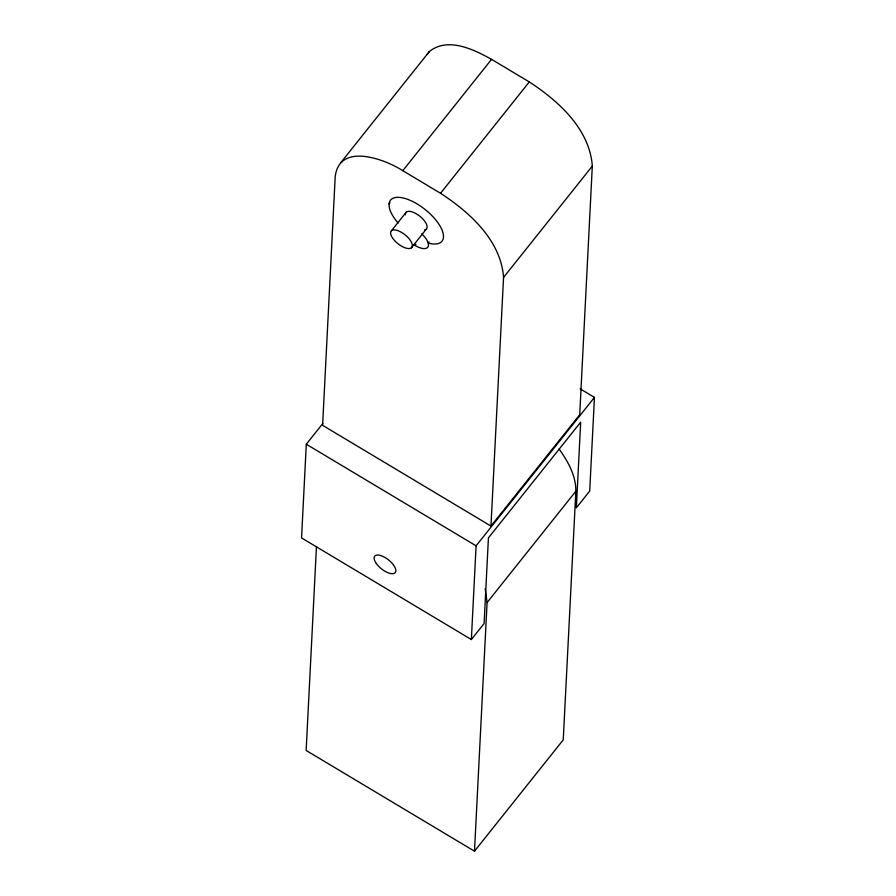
<?xml version="1.0" encoding="UTF-8"?>
<svg xmlns="http://www.w3.org/2000/svg" width="896" height="896" viewBox="0 0 896 896"><rect width="100%" height="100%" fill="white"/><g stroke="black" fill="none" stroke-linecap="round" stroke-linejoin="round"><path stroke-width="1.34" d="M322.829 423.483L306.298 444.226L301.549 537.925L471.352 639.531L484.098 623.549L488.432 537.891L580.675 422.173L576.341 507.83L589.702 491.075L594.451 397.376L580.093 388.786M316.467 546.538L306.141 750.467L474.488 851.2L563.248 739.861L575.837 491.232C576.061 475.586 567.885 461.283 559.048 448.93M471.352 639.531L476.101 545.832L594.451 397.376M474.488 851.2L487.088 602.571L485.195 588.661M490.963 526.064L503.552 277.435C500.909 240.408 469.795 212.352 440.53 193.267L402.797 170.688C384.608 158.95 339.304 142.195 335.205 176.691L322.605 425.331L490.963 526.064L579.712 414.725L592.312 166.096C589.669 129.069 558.555 101.013 529.29 81.928L491.557 59.349C473.682 49.47 447.922 36.669 429.386 51.509L340.637 162.848M427.112 54.454L429.386 51.509M402.797 170.688L491.557 59.349M389.066 203.974L389.995 202.821M391.474 230.709L406.258 212.15M440.53 193.267L529.29 81.928M411.466 247.755A13.16 5.701 38.6 0 0 400.21 231.661A13.16 5.701 38.6 0 0 392.728 238.28A13.16 5.701 38.6 0 0 411.466 247.755L426.25 229.197M415.005 245.437L415.934 244.272M429.117 241.909L428.187 243.074A32.917 14.258 38.6 0 0 438.995 224.347A32.917 14.258 38.6 0 0 398.474 197.333A32.917 14.258 38.6 0 0 398.104 223.014M503.552 277.435L592.312 166.096M487.088 602.571L575.837 491.232M306.298 444.226L476.101 545.832M421.792 233.878A15.792 6.843 38.6 0 1 427.829 247.162A15.792 6.843 38.6 0 1 413.829 244.698M405.384 214.794A13.16 5.701 38.6 0 1 419.754 216.171A13.16 5.701 38.6 0 1 424.491 229.947M376.253 563.416A13.16 5.701 38.6 0 0 394.99 572.891A13.16 5.701 38.6 0 0 383.746 556.797A13.16 5.701 38.6 0 0 376.253 563.416"/></g></svg>
